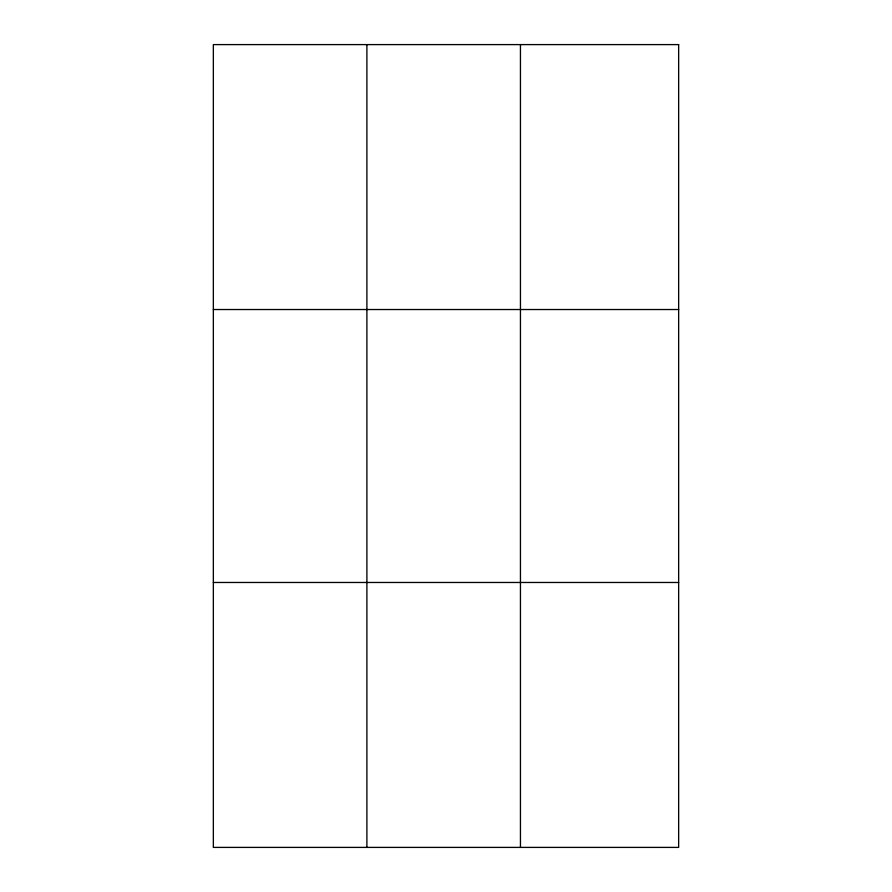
<?xml version="1.0" encoding="UTF-8"?>
<svg xmlns="http://www.w3.org/2000/svg" width="892" height="892" viewBox="0 0 892 892"><rect width="100%" height="100%" fill="white"/><g stroke="black" fill="none" stroke-linecap="round" stroke-linejoin="round"><path stroke-width="1.34" d="M366.902 44.6L366.902 847.4M520.449 44.6L520.449 847.4M213.344 309.524L678.656 309.524M213.344 582.476L678.656 582.476M678.656 44.6L678.656 847.4L213.344 847.4L213.344 44.6L678.656 44.6"/></g></svg>
